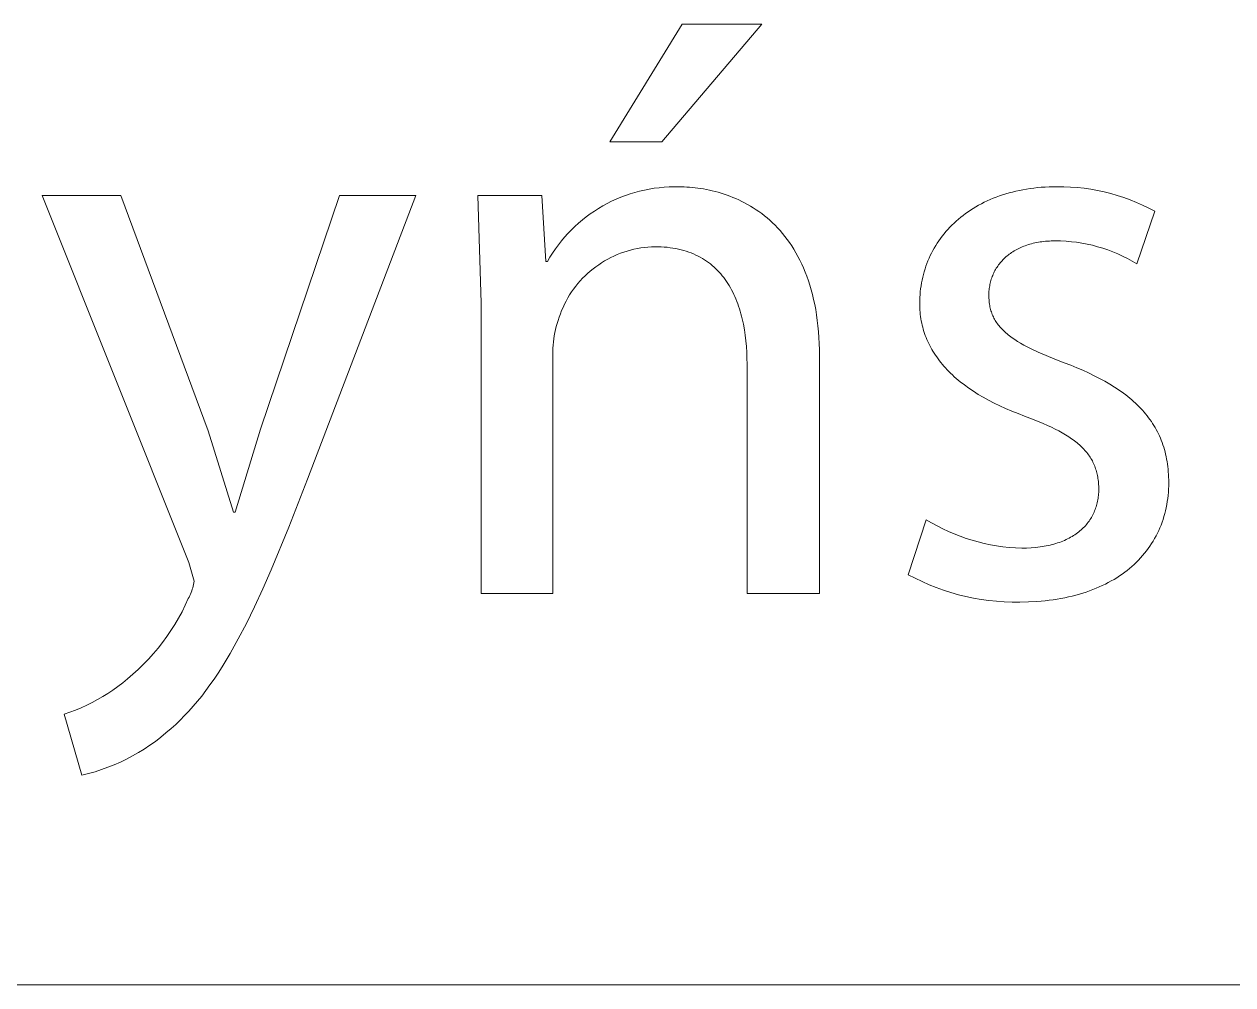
# Model space of a CAD drawing. Header units: millimetres. Extents: x 373 to 3451, y -552 to 1598.
# Drawn here: x 3000.11 to 3045.42, y -551.92 to -515.91 of the extents above; entities that cross this region are included whole.
import ezdxf

# ---------------------------------------------------------------- set-up
doc = ezdxf.new("R2010")
doc.units = ezdxf.units.MM
doc.header["$MEASUREMENT"] = 0
doc.layers.add('Domyślny', color=7, linetype='Continuous', true_color=0x000000)

msp = doc.modelspace()

# ---------------------------------------------------------------- linework, layer by layer
at = {"layer": 'Domyślny', "color": 18, "lineweight": 15, "true_color": 0x000000}
for p, q in [((3022.064, -520.318), (3024.78, -515.911)), ((3027.762, -515.911), (3024.011, -520.318)), ((3024.78, -515.911), (3027.762, -515.911)), ((3024.011, -520.318), (3022.064, -520.318)), ((3006.284, -536.091), (3000.78, -522.337)), ((3000.78, -522.337), (3003.732, -522.337)), ((3003.732, -522.337), (3007.001, -531.151)), ((3008.969, -531.089), (3011.931, -522.337)), ((3014.79, -522.337), (3010.732, -532.965)), ((3011.931, -522.337), (3014.79, -522.337)), ((3017.236, -526.375), (3017.113, -522.337)), ((3017.113, -522.337), (3019.512, -522.337)), ((3019.512, -522.337), (3019.665, -524.807)), ((3022.302, -522.472), (3022.473, -522.4)), ((3022.473, -522.4), (3022.647, -522.334)), ((3022.647, -522.334), (3022.823, -522.273)), ((3022.823, -522.273), (3023.001, -522.219)), ((3023.001, -522.219), (3023.181, -522.171)), ((3023.181, -522.171), (3023.362, -522.129)), ((3023.362, -522.129), (3023.545, -522.093)), ((3023.545, -522.093), (3023.729, -522.063)), ((3023.729, -522.063), (3023.913, -522.04)), ((3023.913, -522.04), (3024.099, -522.023)), ((3024.099, -522.023), (3024.284, -522.012)), ((3024.284, -522.012), (3024.47, -522.007)), ((3024.47, -522.007), (3024.657, -522.009)), ((3024.657, -522.009), (3024.754, -522.01)), ((3024.754, -522.01), (3024.853, -522.013)), ((3024.853, -522.013), (3024.953, -522.017)), ((3024.953, -522.017), (3025.055, -522.024)), ((3025.055, -522.024), (3025.158, -522.033)), ((3025.158, -522.033), (3025.263, -522.043)), ((3025.263, -522.043), (3025.368, -522.056)), ((3025.368, -522.056), (3025.474, -522.072)), ((3025.474, -522.072), (3025.582, -522.089)), ((3025.582, -522.089), (3025.69, -522.109)), ((3025.69, -522.109), (3025.798, -522.131)), ((3025.798, -522.131), (3025.908, -522.156)), ((3025.908, -522.156), (3026.017, -522.183)), ((3026.017, -522.183), (3026.128, -522.213)), ((3026.128, -522.213), (3026.238, -522.246)), ((3026.238, -522.246), (3026.349, -522.281)), ((3026.349, -522.281), (3026.46, -522.319)), ((3026.46, -522.319), (3026.57, -522.36)), ((3026.57, -522.36), (3026.681, -522.403)), ((3026.681, -522.403), (3026.791, -522.45)), ((3036.323, -522.486), (3036.436, -522.438)), ((3036.436, -522.438), (3036.552, -522.393)), ((3036.552, -522.393), (3036.669, -522.35)), ((3036.669, -522.35), (3036.789, -522.31)), ((3036.789, -522.31), (3036.911, -522.271)), ((3036.911, -522.271), (3037.035, -522.236)), ((3037.035, -522.236), (3037.161, -522.202)), ((3037.161, -522.202), (3037.289, -522.171)), ((3037.289, -522.171), (3037.419, -522.143)), ((3037.419, -522.143), (3037.551, -522.117)), ((3037.551, -522.117), (3037.685, -522.093)), ((3037.685, -522.093), (3037.821, -522.073)), ((3037.821, -522.073), (3037.958, -522.055)), ((3037.958, -522.055), (3038.098, -522.039)), ((3038.098, -522.039), (3038.24, -522.027)), ((3038.24, -522.027), (3038.384, -522.017)), ((3038.384, -522.017), (3038.53, -522.009)), ((3038.53, -522.009), (3038.677, -522.005)), ((3038.677, -522.005), (3038.827, -522.004)), ((3038.827, -522.004), (3039.082, -522.006)), ((3039.082, -522.006), (3039.336, -522.017)), ((3039.336, -522.017), (3039.591, -522.036)), ((3039.591, -522.036), (3039.844, -522.064)), ((3039.844, -522.064), (3040.096, -522.101)), ((3040.096, -522.101), (3040.347, -522.146)), ((3040.347, -522.146), (3040.596, -522.2)), ((3040.596, -522.2), (3040.844, -522.262)), ((3040.844, -522.262), (3041.089, -522.332)), ((3041.089, -522.332), (3041.331, -522.411)), ((3041.331, -522.411), (3041.571, -522.498)), ((3021.485, -522.917), (3021.642, -522.817)), ((3021.642, -522.817), (3021.803, -522.722)), ((3021.803, -522.722), (3021.966, -522.633)), ((3021.966, -522.633), (3022.132, -522.55)), ((3022.132, -522.55), (3022.302, -522.472)), ((3026.791, -522.45), (3026.901, -522.5)), ((3026.901, -522.5), (3027.011, -522.553)), ((3027.011, -522.553), (3027.12, -522.609)), ((3027.12, -522.609), (3027.229, -522.668)), ((3027.229, -522.668), (3027.337, -522.73)), ((3027.337, -522.73), (3027.444, -522.796)), ((3027.444, -522.796), (3027.55, -522.865)), ((3027.55, -522.865), (3027.655, -522.937)), ((3035.495, -522.943), (3035.591, -522.879)), ((3035.591, -522.879), (3035.689, -522.816)), ((3035.689, -522.816), (3035.789, -522.756)), ((3035.789, -522.756), (3035.891, -522.698)), ((3035.891, -522.698), (3035.996, -522.642)), ((3035.996, -522.642), (3036.103, -522.588)), ((3036.103, -522.588), (3036.212, -522.536)), ((3036.212, -522.536), (3036.323, -522.486)), ((3041.571, -522.498), (3041.807, -522.593)), ((3041.807, -522.593), (3042.041, -522.696)), ((3042.041, -522.696), (3042.27, -522.807)), ((3042.27, -522.807), (3042.496, -522.926)), ((3020.894, -523.368), (3021.036, -523.248)), ((3021.036, -523.248), (3021.182, -523.133)), ((3021.182, -523.133), (3021.332, -523.022)), ((3021.332, -523.022), (3021.485, -522.917)), ((3027.655, -522.937), (3027.759, -523.013)), ((3027.759, -523.013), (3027.862, -523.093)), ((3027.862, -523.093), (3027.963, -523.176)), ((3027.963, -523.176), (3028.063, -523.263)), ((3028.063, -523.263), (3028.162, -523.354)), ((3028.162, -523.354), (3028.259, -523.448)), ((3034.969, -523.368), (3035.051, -523.293)), ((3035.051, -523.293), (3035.135, -523.219)), ((3035.135, -523.219), (3035.222, -523.147)), ((3035.222, -523.147), (3035.311, -523.077)), ((3035.311, -523.077), (3035.402, -523.009)), ((3035.402, -523.009), (3035.495, -522.943)), ((3042.496, -522.926), (3041.819, -524.894)), ((3020.369, -523.895), (3020.494, -523.757)), ((3020.494, -523.757), (3020.623, -523.623)), ((3020.623, -523.623), (3020.756, -523.493)), ((3020.756, -523.493), (3020.894, -523.368)), ((3028.259, -523.448), (3028.354, -523.546)), ((3028.354, -523.546), (3028.447, -523.649)), ((3028.447, -523.649), (3028.539, -523.755)), ((3028.539, -523.755), (3028.628, -523.865)), ((3034.529, -523.855), (3034.596, -523.77)), ((3034.596, -523.77), (3034.666, -523.686)), ((3034.666, -523.686), (3034.738, -523.604)), ((3034.738, -523.604), (3034.813, -523.524)), ((3034.813, -523.524), (3034.89, -523.445)), ((3034.89, -523.445), (3034.969, -523.368)), ((3020.025, -524.335), (3020.135, -524.184)), ((3020.135, -524.184), (3020.249, -524.038)), ((3020.249, -524.038), (3020.369, -523.895)), ((3023.623, -524.258), (3023.491, -524.267)), ((3023.755, -524.253), (3023.623, -524.258)), ((3023.874, -524.255), (3023.755, -524.253)), ((3023.99, -524.259), (3023.874, -524.255)), ((3024.104, -524.266), (3023.99, -524.259)), ((3028.628, -523.865), (3028.716, -523.98)), ((3028.716, -523.98), (3028.801, -524.098)), ((3028.801, -524.098), (3028.884, -524.221)), ((3028.884, -524.221), (3028.964, -524.348)), ((3034.229, -524.302), (3034.284, -524.21)), ((3034.284, -524.21), (3034.341, -524.119)), ((3034.341, -524.119), (3034.401, -524.029)), ((3034.401, -524.029), (3034.464, -523.941)), ((3034.464, -523.941), (3034.529, -523.855)), ((3037.528, -524.258), (3037.475, -524.281)), ((3037.584, -524.236), (3037.528, -524.258)), ((3037.64, -524.215), (3037.584, -524.236)), ((3037.697, -524.195), (3037.64, -524.215)), ((3037.756, -524.176), (3037.697, -524.195)), ((3037.815, -524.158), (3037.756, -524.176)), ((3037.876, -524.141), (3037.815, -524.158)), ((3037.938, -524.125), (3037.876, -524.141)), ((3038.001, -524.111), (3037.938, -524.125)), ((3038.065, -524.098), (3038.001, -524.111)), ((3038.13, -524.086), (3038.065, -524.098)), ((3038.196, -524.075), (3038.13, -524.086)), ((3038.263, -524.065), (3038.196, -524.075)), ((3038.332, -524.057), (3038.263, -524.065)), ((3038.401, -524.05), (3038.332, -524.057)), ((3038.472, -524.044), (3038.401, -524.05)), ((3038.544, -524.039), (3038.472, -524.044)), ((3038.616, -524.036), (3038.544, -524.039)), ((3038.69, -524.034), (3038.616, -524.036)), ((3038.765, -524.033), (3038.69, -524.034)), ((3038.966, -524.036), (3038.765, -524.033)), ((3039.167, -524.047), (3038.966, -524.036)), ((3039.367, -524.064), (3039.167, -524.047)), ((3039.566, -524.088), (3039.367, -524.064)), ((3039.765, -524.119), (3039.566, -524.088)), ((3039.962, -524.156), (3039.765, -524.119)), ((3040.158, -524.201), (3039.962, -524.156)), ((3040.352, -524.252), (3040.158, -524.201)), ((3040.544, -524.31), (3040.352, -524.252)), ((3019.727, -524.807), (3019.821, -524.646)), ((3019.821, -524.646), (3019.92, -524.489)), ((3019.92, -524.489), (3020.025, -524.335)), ((3022.102, -524.659), (3021.985, -524.72)), ((3022.221, -524.602), (3022.102, -524.659)), ((3022.342, -524.549), (3022.221, -524.602)), ((3022.465, -524.5), (3022.342, -524.549)), ((3022.589, -524.456), (3022.465, -524.5)), ((3022.715, -524.416), (3022.589, -524.456)), ((3022.842, -524.38), (3022.715, -524.416)), ((3022.97, -524.349), (3022.842, -524.38)), ((3023.099, -524.322), (3022.97, -524.349)), ((3023.229, -524.299), (3023.099, -524.322)), ((3023.36, -524.281), (3023.229, -524.299)), ((3023.491, -524.267), (3023.36, -524.281)), ((3024.216, -524.276), (3024.104, -524.266)), ((3024.325, -524.289), (3024.216, -524.276)), ((3024.432, -524.305), (3024.325, -524.289)), ((3024.536, -524.323), (3024.432, -524.305)), ((3024.639, -524.344), (3024.536, -524.323)), ((3024.739, -524.368), (3024.639, -524.344)), ((3024.836, -524.394), (3024.739, -524.368)), ((3024.932, -524.423), (3024.836, -524.394)), ((3025.025, -524.455), (3024.932, -524.423)), ((3025.116, -524.488), (3025.025, -524.455)), ((3025.204, -524.525), (3025.116, -524.488)), ((3025.291, -524.564), (3025.204, -524.525)), ((3025.375, -524.605), (3025.291, -524.564)), ((3025.457, -524.648), (3025.375, -524.605)), ((3025.537, -524.694), (3025.457, -524.648)), ((3025.615, -524.742), (3025.537, -524.694)), ((3028.964, -524.348), (3029.042, -524.479)), ((3029.042, -524.479), (3029.118, -524.615)), ((3029.118, -524.615), (3029.19, -524.756)), ((3033.992, -524.783), (3034.035, -524.684)), ((3034.035, -524.684), (3034.079, -524.587)), ((3034.079, -524.587), (3034.127, -524.491)), ((3034.127, -524.491), (3034.176, -524.396)), ((3034.176, -524.396), (3034.229, -524.302)), ((3036.84, -524.705), (3036.803, -524.742)), ((3036.878, -524.669), (3036.84, -524.705)), ((3036.917, -524.634), (3036.878, -524.669)), ((3036.957, -524.6), (3036.917, -524.634)), ((3036.998, -524.566), (3036.957, -524.6)), ((3037.04, -524.533), (3036.998, -524.566)), ((3037.084, -524.502), (3037.04, -524.533)), ((3037.129, -524.471), (3037.084, -524.502)), ((3037.175, -524.441), (3037.129, -524.471)), ((3037.222, -524.412), (3037.175, -524.441)), ((3037.27, -524.384), (3037.222, -524.412)), ((3037.319, -524.357), (3037.27, -524.384)), ((3037.37, -524.33), (3037.319, -524.357)), ((3037.422, -524.305), (3037.37, -524.33)), ((3037.475, -524.281), (3037.422, -524.305)), ((3040.734, -524.374), (3040.544, -524.31)), ((3040.922, -524.445), (3040.734, -524.374)), ((3041.108, -524.522), (3040.922, -524.445)), ((3041.29, -524.606), (3041.108, -524.522)), ((3041.47, -524.696), (3041.29, -524.606)), ((3041.646, -524.792), (3041.47, -524.696)), ((3019.665, -524.807), (3019.727, -524.807)), ((3021.333, -525.166), (3021.234, -525.253)), ((3021.435, -525.083), (3021.333, -525.166)), ((3021.54, -525.003), (3021.435, -525.083)), ((3021.648, -524.926), (3021.54, -525.003)), ((3021.758, -524.854), (3021.648, -524.926)), ((3021.87, -524.785), (3021.758, -524.854)), ((3021.985, -524.72), (3021.87, -524.785)), ((3025.691, -524.792), (3025.615, -524.742)), ((3025.765, -524.845), (3025.691, -524.792)), ((3025.836, -524.9), (3025.765, -524.845)), ((3025.906, -524.956), (3025.836, -524.9)), ((3025.973, -525.015), (3025.906, -524.956)), ((3026.039, -525.076), (3025.973, -525.015)), ((3026.102, -525.139), (3026.039, -525.076)), ((3026.164, -525.204), (3026.102, -525.139)), ((3029.19, -524.756), (3029.26, -524.901)), ((3029.26, -524.901), (3029.327, -525.05)), ((3029.327, -525.05), (3029.391, -525.204)), ((3033.85, -525.189), (3033.882, -525.086)), ((3033.882, -525.086), (3033.916, -524.984)), ((3033.916, -524.984), (3033.953, -524.883)), ((3033.953, -524.883), (3033.992, -524.783)), ((3036.504, -525.148), (3036.48, -525.192)), ((3036.528, -525.104), (3036.504, -525.148)), ((3036.554, -525.061), (3036.528, -525.104)), ((3036.581, -525.019), (3036.554, -525.061)), ((3036.609, -524.977), (3036.581, -525.019)), ((3036.638, -524.936), (3036.609, -524.977)), ((3036.669, -524.896), (3036.638, -524.936)), ((3036.701, -524.856), (3036.669, -524.896)), ((3036.734, -524.817), (3036.701, -524.856)), ((3036.768, -524.779), (3036.734, -524.817)), ((3036.803, -524.742), (3036.768, -524.779)), ((3041.819, -524.894), (3041.646, -524.792)), ((3020.955, -525.534), (3020.868, -525.634)), ((3021.044, -525.437), (3020.955, -525.534)), ((3021.137, -525.344), (3021.044, -525.437)), ((3021.234, -525.253), (3021.137, -525.344)), ((3026.224, -525.271), (3026.164, -525.204)), ((3026.281, -525.34), (3026.224, -525.271)), ((3026.337, -525.411), (3026.281, -525.34)), ((3026.391, -525.483), (3026.337, -525.411)), ((3026.442, -525.558), (3026.391, -525.483)), ((3026.492, -525.634), (3026.442, -525.558)), ((3029.391, -525.204), (3029.452, -525.363)), ((3029.452, -525.363), (3029.51, -525.527)), ((3029.51, -525.527), (3029.564, -525.695)), ((3033.732, -525.718), (3033.75, -525.61)), ((3033.75, -525.61), (3033.771, -525.503)), ((3033.771, -525.503), (3033.795, -525.397)), ((3033.795, -525.397), (3033.821, -525.293)), ((3033.821, -525.293), (3033.85, -525.189)), ((3036.327, -525.615), (3036.316, -525.664)), ((3036.339, -525.566), (3036.327, -525.615)), ((3036.352, -525.517), (3036.339, -525.566)), ((3036.367, -525.469), (3036.352, -525.517)), ((3036.382, -525.422), (3036.367, -525.469)), ((3036.4, -525.375), (3036.382, -525.422)), ((3036.418, -525.328), (3036.4, -525.375)), ((3036.438, -525.283), (3036.418, -525.328)), ((3036.458, -525.237), (3036.438, -525.283)), ((3036.48, -525.192), (3036.458, -525.237)), ((3020.558, -526.061), (3020.49, -526.174)), ((3020.63, -525.95), (3020.558, -526.061)), ((3020.706, -525.842), (3020.63, -525.95)), ((3020.785, -525.736), (3020.706, -525.842)), ((3020.868, -525.634), (3020.785, -525.736)), ((3026.541, -525.711), (3026.492, -525.634)), ((3026.587, -525.791), (3026.541, -525.711)), ((3026.631, -525.872), (3026.587, -525.791)), ((3026.674, -525.955), (3026.631, -525.872)), ((3026.715, -526.039), (3026.674, -525.955)), ((3026.754, -526.125), (3026.715, -526.039)), ((3029.564, -525.695), (3029.615, -525.868)), ((3029.615, -525.868), (3029.662, -526.047)), ((3029.662, -526.047), (3029.706, -526.23)), ((3033.687, -526.156), (3033.694, -526.046)), ((3033.694, -526.046), (3033.704, -525.936)), ((3033.704, -525.936), (3033.717, -525.826)), ((3033.717, -525.826), (3033.732, -525.718)), ((3036.277, -525.968), (3036.275, -526.02)), ((3036.275, -526.02), (3036.275, -526.073)), ((3036.275, -526.073), (3036.275, -526.13)), ((3036.28, -525.917), (3036.277, -525.968)), ((3036.285, -525.866), (3036.28, -525.917)), ((3036.291, -525.815), (3036.285, -525.866)), ((3036.298, -525.764), (3036.291, -525.815)), ((3036.306, -525.714), (3036.298, -525.764)), ((3036.316, -525.664), (3036.306, -525.714)), ((3017.236, -537.249), (3017.236, -526.375)), ((3020.31, -526.526), (3020.257, -526.647)), ((3020.366, -526.406), (3020.31, -526.526)), ((3020.426, -526.289), (3020.366, -526.406)), ((3020.49, -526.174), (3020.426, -526.289)), ((3026.791, -526.212), (3026.754, -526.125)), ((3026.827, -526.301), (3026.791, -526.212)), ((3026.861, -526.391), (3026.827, -526.301)), ((3026.893, -526.483), (3026.861, -526.391)), ((3026.924, -526.576), (3026.893, -526.483)), ((3029.706, -526.23), (3029.746, -526.418)), ((3029.746, -526.418), (3029.783, -526.612)), ((3033.682, -526.38), (3033.683, -526.268)), ((3033.683, -526.463), (3033.682, -526.38)), ((3033.683, -526.268), (3033.687, -526.156)), ((3033.685, -526.546), (3033.683, -526.463)), ((3036.275, -526.13), (3036.277, -526.186)), ((3036.277, -526.186), (3036.281, -526.241)), ((3036.281, -526.241), (3036.285, -526.296)), ((3036.285, -526.296), (3036.291, -526.349)), ((3036.291, -526.349), (3036.298, -526.402)), ((3036.298, -526.402), (3036.307, -526.453)), ((3036.307, -526.453), (3036.316, -526.504)), ((3036.316, -526.504), (3036.327, -526.554)), ((3020.166, -526.895), (3020.127, -527.021)), ((3020.21, -526.77), (3020.166, -526.895)), ((3020.257, -526.647), (3020.21, -526.77)), ((3026.952, -526.67), (3026.924, -526.576)), ((3026.98, -526.765), (3026.952, -526.67)), ((3027.005, -526.862), (3026.98, -526.765)), ((3027.029, -526.96), (3027.005, -526.862)), ((3027.072, -527.159), (3027.029, -526.96)), ((3029.783, -526.612), (3029.815, -526.811)), ((3029.815, -526.811), (3029.844, -527.015)), ((3033.69, -526.629), (3033.685, -526.546)), ((3033.697, -526.711), (3033.69, -526.629)), ((3033.705, -526.792), (3033.697, -526.711)), ((3033.715, -526.873), (3033.705, -526.792)), ((3033.727, -526.954), (3033.715, -526.873)), ((3033.742, -527.034), (3033.727, -526.954)), ((3036.327, -526.554), (3036.34, -526.603)), ((3036.34, -526.603), (3036.354, -526.652)), ((3036.354, -526.652), (3036.369, -526.7)), ((3036.369, -526.7), (3036.385, -526.747)), ((3036.385, -526.747), (3036.403, -526.793)), ((3036.403, -526.793), (3036.422, -526.838)), ((3036.422, -526.838), (3036.443, -526.883)), ((3036.443, -526.883), (3036.465, -526.927)), ((3036.465, -526.927), (3036.488, -526.971)), ((3036.488, -526.971), (3036.513, -527.014)), ((3020.029, -527.359), (3020.004, -527.474)), ((3020.058, -527.245), (3020.029, -527.359)), ((3020.09, -527.132), (3020.058, -527.245)), ((3020.127, -527.021), (3020.09, -527.132)), ((3027.109, -527.363), (3027.072, -527.159)), ((3027.14, -527.571), (3027.109, -527.363)), ((3029.844, -527.015), (3029.868, -527.224)), ((3029.868, -527.224), (3029.888, -527.439)), ((3033.757, -527.113), (3033.742, -527.034)), ((3033.775, -527.193), (3033.757, -527.113)), ((3033.795, -527.271), (3033.775, -527.193)), ((3033.817, -527.349), (3033.795, -527.271)), ((3033.84, -527.427), (3033.817, -527.349)), ((3033.865, -527.504), (3033.84, -527.427)), ((3036.513, -527.014), (3036.539, -527.056)), ((3036.539, -527.056), (3036.566, -527.098)), ((3036.566, -527.098), (3036.595, -527.139)), ((3036.595, -527.139), (3036.625, -527.179)), ((3036.625, -527.179), (3036.656, -527.219)), ((3036.656, -527.219), (3036.689, -527.259)), ((3036.689, -527.259), (3036.723, -527.298)), ((3036.723, -527.298), (3036.759, -527.336)), ((3036.759, -527.336), (3036.796, -527.375)), ((3036.796, -527.375), (3036.835, -527.412)), ((3036.835, -527.412), (3036.875, -527.449)), ((3019.95, -527.822), (3019.94, -527.939)), ((3019.964, -527.705), (3019.95, -527.822)), ((3019.982, -527.589), (3019.964, -527.705)), ((3020.004, -527.474), (3019.982, -527.589)), ((3027.165, -527.782), (3027.14, -527.571)), ((3027.184, -527.997), (3027.165, -527.782)), ((3029.888, -527.439), (3029.904, -527.659)), ((3029.904, -527.659), (3029.915, -527.885)), ((3029.915, -527.885), (3029.922, -528.116)), ((3033.893, -527.581), (3033.865, -527.504)), ((3033.922, -527.657), (3033.893, -527.581)), ((3033.953, -527.732), (3033.922, -527.657)), ((3033.986, -527.807), (3033.953, -527.732)), ((3034.021, -527.882), (3033.986, -527.807)), ((3034.058, -527.955), (3034.021, -527.882)), ((3036.875, -527.449), (3036.916, -527.486)), ((3036.916, -527.486), (3036.959, -527.523)), ((3036.959, -527.523), (3037.003, -527.559)), ((3037.003, -527.559), (3037.049, -527.595)), ((3037.049, -527.595), (3037.096, -527.63)), ((3037.096, -527.63), (3037.144, -527.665)), ((3037.144, -527.665), (3037.245, -527.735)), ((3037.245, -527.735), (3037.353, -527.803)), ((3037.353, -527.803), (3037.466, -527.871)), ((3037.466, -527.871), (3037.584, -527.938)), ((3019.933, -528.056), (3019.931, -528.174)), ((3019.931, -528.174), (3019.932, -528.291)), ((3019.932, -528.291), (3019.932, -537.249)), ((3019.94, -527.939), (3019.933, -528.056)), ((3027.198, -528.216), (3027.184, -527.997)), ((3027.206, -528.437), (3027.198, -528.216)), ((3029.922, -528.116), (3029.924, -528.353)), ((3034.097, -528.029), (3034.058, -527.955)), ((3034.137, -528.102), (3034.097, -528.029)), ((3034.18, -528.174), (3034.137, -528.102)), ((3034.224, -528.246), (3034.18, -528.174)), ((3034.271, -528.317), (3034.224, -528.246)), ((3034.319, -528.387), (3034.271, -528.317)), ((3037.584, -527.938), (3037.709, -528.004)), ((3037.709, -528.004), (3037.84, -528.07)), ((3037.84, -528.07), (3038.119, -528.202)), ((3038.119, -528.202), (3038.423, -528.334)), ((3038.423, -528.334), (3038.751, -528.467)), ((3027.209, -528.66), (3027.206, -528.437)), ((3027.209, -537.249), (3027.209, -528.66)), ((3029.924, -528.353), (3029.924, -537.249)), ((3034.37, -528.457), (3034.319, -528.387)), ((3034.422, -528.527), (3034.37, -528.457)), ((3034.476, -528.596), (3034.422, -528.527)), ((3034.532, -528.664), (3034.476, -528.596)), ((3034.59, -528.732), (3034.532, -528.664)), ((3034.65, -528.799), (3034.59, -528.732)), ((3038.751, -528.467), (3039.103, -528.604)), ((3039.103, -528.604), (3039.343, -528.696)), ((3039.343, -528.696), (3039.575, -528.791)), ((3039.575, -528.791), (3039.799, -528.887)), ((3034.712, -528.865), (3034.65, -528.799)), ((3034.776, -528.931), (3034.712, -528.865)), ((3034.842, -528.996), (3034.776, -528.931)), ((3034.91, -529.061), (3034.842, -528.996)), ((3034.98, -529.125), (3034.91, -529.061)), ((3035.052, -529.188), (3034.98, -529.125)), ((3035.125, -529.251), (3035.052, -529.188)), ((3039.799, -528.887), (3040.016, -528.986)), ((3040.016, -528.986), (3040.226, -529.087)), ((3040.226, -529.087), (3040.428, -529.19)), ((3040.428, -529.19), (3040.622, -529.296)), ((3035.201, -529.313), (3035.125, -529.251)), ((3035.358, -529.436), (3035.201, -529.313)), ((3035.524, -529.555), (3035.358, -529.436)), ((3035.697, -529.673), (3035.524, -529.555)), ((3035.878, -529.787), (3035.697, -529.673)), ((3040.622, -529.296), (3040.809, -529.405)), ((3040.809, -529.405), (3040.988, -529.516)), ((3040.988, -529.516), (3041.16, -529.631)), ((3041.16, -529.631), (3041.325, -529.748)), ((3036.067, -529.899), (3035.878, -529.787)), ((3036.265, -530.008), (3036.067, -529.899)), ((3036.47, -530.114), (3036.265, -530.008)), ((3036.683, -530.218), (3036.47, -530.114)), ((3041.325, -529.748), (3041.404, -529.808)), ((3041.404, -529.808), (3041.482, -529.868)), ((3041.482, -529.868), (3041.557, -529.93)), ((3041.557, -529.93), (3041.631, -529.992)), ((3041.631, -529.992), (3041.703, -530.055)), ((3041.703, -530.055), (3041.773, -530.119)), ((3041.773, -530.119), (3041.841, -530.184)), ((3036.904, -530.318), (3036.683, -530.218)), ((3037.134, -530.416), (3036.904, -530.318)), ((3037.372, -530.511), (3037.134, -530.416)), ((3037.617, -530.602), (3037.372, -530.511)), ((3037.979, -530.741), (3037.617, -530.602)), ((3041.841, -530.184), (3041.907, -530.25)), ((3041.907, -530.25), (3041.971, -530.316)), ((3041.971, -530.316), (3042.033, -530.383)), ((3042.033, -530.383), (3042.094, -530.452)), ((3042.094, -530.452), (3042.152, -530.521)), ((3042.152, -530.521), (3042.209, -530.591)), ((3042.209, -530.591), (3042.264, -530.662)), ((3038.313, -530.879), (3037.979, -530.741)), ((3038.47, -530.949), (3038.313, -530.879)), ((3038.62, -531.018), (3038.47, -530.949)), ((3038.762, -531.089), (3038.62, -531.018)), ((3042.264, -530.662), (3042.316, -530.734)), ((3042.316, -530.734), (3042.367, -530.807)), ((3042.367, -530.807), (3042.416, -530.881)), ((3042.416, -530.881), (3042.463, -530.956)), ((3042.463, -530.956), (3042.509, -531.033)), ((3042.509, -531.033), (3042.552, -531.11)), ((3007.001, -531.151), (3007.954, -534.205)), ((3008.016, -534.205), (3008.969, -531.089)), ((3038.899, -531.16), (3038.762, -531.089)), ((3039.028, -531.232), (3038.899, -531.16)), ((3039.152, -531.304), (3039.028, -531.232)), ((3039.268, -531.378), (3039.152, -531.304)), ((3039.379, -531.453), (3039.268, -531.378)), ((3039.432, -531.49), (3039.379, -531.453)), ((3039.483, -531.529), (3039.432, -531.49)), ((3042.552, -531.11), (3042.593, -531.188)), ((3042.593, -531.188), (3042.633, -531.267)), ((3042.633, -531.267), (3042.67, -531.347)), ((3042.67, -531.347), (3042.706, -531.429)), ((3042.706, -531.429), (3042.74, -531.511)), ((3042.74, -531.511), (3042.771, -531.595)), ((3039.533, -531.567), (3039.483, -531.529)), ((3039.581, -531.606), (3039.533, -531.567)), ((3039.628, -531.645), (3039.581, -531.606)), ((3039.673, -531.684), (3039.628, -531.645)), ((3039.717, -531.724), (3039.673, -531.684)), ((3039.759, -531.764), (3039.717, -531.724)), ((3039.8, -531.805), (3039.759, -531.764)), ((3039.839, -531.846), (3039.8, -531.805)), ((3039.877, -531.888), (3039.839, -531.846)), ((3039.914, -531.93), (3039.877, -531.888)), ((3039.949, -531.972), (3039.914, -531.93)), ((3042.771, -531.595), (3042.801, -531.679)), ((3042.801, -531.679), (3042.829, -531.765)), ((3042.829, -531.765), (3042.855, -531.852)), ((3042.855, -531.852), (3042.879, -531.94)), ((3042.879, -531.94), (3042.901, -532.029)), ((3039.983, -532.015), (3039.949, -531.972)), ((3040.015, -532.059), (3039.983, -532.015)), ((3040.046, -532.103), (3040.015, -532.059)), ((3040.075, -532.147), (3040.046, -532.103)), ((3040.103, -532.192), (3040.075, -532.147)), ((3040.13, -532.238), (3040.103, -532.192)), ((3040.155, -532.284), (3040.13, -532.238)), ((3040.179, -532.331), (3040.155, -532.284)), ((3040.202, -532.378), (3040.179, -532.331)), ((3040.223, -532.426), (3040.202, -532.378)), ((3042.901, -532.029), (3042.922, -532.12)), ((3042.922, -532.12), (3042.94, -532.212)), ((3042.94, -532.212), (3042.957, -532.304)), ((3042.957, -532.304), (3042.971, -532.399)), ((3042.971, -532.399), (3042.984, -532.494)), ((3040.243, -532.475), (3040.223, -532.426)), ((3040.262, -532.524), (3040.243, -532.475)), ((3040.279, -532.574), (3040.262, -532.524)), ((3040.296, -532.624), (3040.279, -532.574)), ((3040.311, -532.676), (3040.296, -532.624)), ((3040.324, -532.728), (3040.311, -532.676)), ((3040.337, -532.78), (3040.324, -532.728)), ((3040.348, -532.834), (3040.337, -532.78)), ((3040.358, -532.888), (3040.348, -532.834)), ((3042.984, -532.494), (3042.994, -532.591)), ((3042.994, -532.591), (3043.003, -532.688)), ((3043.003, -532.688), (3043.01, -532.788)), ((3043.01, -532.788), (3043.015, -532.888)), ((3010.732, -532.965), (3010.028, -534.772)), ((3040.366, -532.943), (3040.358, -532.888)), ((3040.374, -532.998), (3040.366, -532.943)), ((3040.38, -533.055), (3040.374, -532.998)), ((3040.386, -533.112), (3040.38, -533.055)), ((3040.39, -533.17), (3040.386, -533.112)), ((3040.392, -533.229), (3040.39, -533.17)), ((3040.394, -533.289), (3040.392, -533.229)), ((3040.395, -533.349), (3040.394, -533.289)), ((3043.017, -533.215), (3043.012, -533.336)), ((3043.015, -532.888), (3043.017, -532.99)), ((3043.017, -532.99), (3043.018, -533.093)), ((3043.018, -533.093), (3043.017, -533.215)), ((3040.351, -533.794), (3040.361, -533.74)), ((3040.361, -533.74), (3040.37, -533.685)), ((3040.37, -533.685), (3040.378, -533.63)), ((3040.378, -533.63), (3040.384, -533.575)), ((3040.384, -533.575), (3040.389, -533.519)), ((3040.389, -533.519), (3040.392, -533.463)), ((3040.392, -533.463), (3040.394, -533.406)), ((3040.394, -533.406), (3040.395, -533.349)), ((3042.981, -533.691), (3042.965, -533.807)), ((3042.995, -533.574), (3042.981, -533.691)), ((3043.005, -533.455), (3042.995, -533.574)), ((3043.012, -533.336), (3043.005, -533.455)), ((3007.954, -534.205), (3008.016, -534.205)), ((3040.197, -534.257), (3040.22, -534.208)), ((3040.22, -534.208), (3040.241, -534.158)), ((3040.241, -534.158), (3040.261, -534.108)), ((3040.261, -534.108), (3040.279, -534.057)), ((3040.279, -534.057), (3040.297, -534.005)), ((3040.297, -534.005), (3040.312, -533.953)), ((3040.312, -533.953), (3040.327, -533.901)), ((3040.327, -533.901), (3040.34, -533.848)), ((3040.34, -533.848), (3040.351, -533.794)), ((3042.898, -534.148), (3042.87, -534.259)), ((3042.923, -534.036), (3042.898, -534.148)), ((3042.946, -533.922), (3042.923, -534.036)), ((3042.965, -533.807), (3042.946, -533.922)), ((3033.251, -536.547), (3033.928, -534.487)), ((3033.928, -534.487), (3034.13, -534.608)), ((3034.13, -534.608), (3034.337, -534.722)), ((3039.893, -534.711), (3039.93, -534.669)), ((3039.93, -534.669), (3039.965, -534.626)), ((3039.965, -534.626), (3039.999, -534.582)), ((3039.999, -534.582), (3040.032, -534.538)), ((3040.032, -534.538), (3040.063, -534.493)), ((3040.063, -534.493), (3040.092, -534.447)), ((3040.092, -534.447), (3040.121, -534.401)), ((3040.121, -534.401), (3040.148, -534.353)), ((3040.148, -534.353), (3040.173, -534.306)), ((3040.173, -534.306), (3040.197, -534.257)), ((3042.769, -534.584), (3042.73, -534.689)), ((3042.806, -534.477), (3042.769, -534.584)), ((3042.84, -534.369), (3042.806, -534.477)), ((3042.87, -534.259), (3042.84, -534.369)), ((3010.028, -534.772), (3009.37, -536.361)), ((3034.337, -534.722), (3034.547, -534.829)), ((3034.547, -534.829), (3034.761, -534.929)), ((3034.761, -534.929), (3034.978, -535.022)), ((3034.978, -535.022), (3035.198, -535.108)), ((3035.198, -535.108), (3035.42, -535.187)), ((3039.339, -535.147), (3039.393, -535.116)), ((3039.393, -535.116), (3039.446, -535.084)), ((3039.446, -535.084), (3039.497, -535.05)), ((3039.497, -535.05), (3039.547, -535.016)), ((3039.547, -535.016), (3039.595, -534.981)), ((3039.595, -534.981), (3039.642, -534.945)), ((3039.642, -534.945), (3039.688, -534.908)), ((3039.688, -534.908), (3039.731, -534.87)), ((3039.731, -534.87), (3039.774, -534.832)), ((3039.774, -534.832), (3039.815, -534.792)), ((3039.815, -534.792), (3039.855, -534.752)), ((3039.855, -534.752), (3039.893, -534.711)), ((3042.545, -535.096), (3042.491, -535.194)), ((3042.595, -534.996), (3042.545, -535.096)), ((3042.643, -534.895), (3042.595, -534.996)), ((3042.688, -534.793), (3042.643, -534.895)), ((3042.73, -534.689), (3042.688, -534.793)), ((3035.42, -535.187), (3035.645, -535.258)), ((3035.645, -535.258), (3035.872, -535.322)), ((3035.872, -535.322), (3036.102, -535.378)), ((3036.102, -535.378), (3036.333, -535.426)), ((3036.333, -535.426), (3036.565, -535.467)), ((3036.565, -535.467), (3036.799, -535.5)), ((3036.799, -535.5), (3037.033, -535.525)), ((3037.033, -535.525), (3037.269, -535.543)), ((3037.269, -535.543), (3037.505, -535.553)), ((3037.505, -535.553), (3037.686, -535.55)), ((3037.686, -535.55), (3037.861, -535.541)), ((3037.861, -535.541), (3038.031, -535.527)), ((3038.031, -535.527), (3038.113, -535.518)), ((3038.113, -535.518), (3038.194, -535.508)), ((3038.194, -535.508), (3038.273, -535.496)), ((3038.273, -535.496), (3038.351, -535.483)), ((3038.351, -535.483), (3038.427, -535.469)), ((3038.427, -535.469), (3038.502, -535.454)), ((3038.502, -535.454), (3038.575, -535.437)), ((3038.575, -535.437), (3038.647, -535.419)), ((3038.647, -535.419), (3038.717, -535.4)), ((3038.717, -535.4), (3038.786, -535.38)), ((3038.786, -535.38), (3038.854, -535.358)), ((3038.854, -535.358), (3038.92, -535.336)), ((3038.92, -535.336), (3038.984, -535.312)), ((3038.984, -535.312), (3039.047, -535.287)), ((3039.047, -535.287), (3039.108, -535.261)), ((3039.108, -535.261), (3039.168, -535.234)), ((3039.168, -535.234), (3039.227, -535.206)), ((3039.227, -535.206), (3039.284, -535.177)), ((3039.284, -535.177), (3039.339, -535.147)), ((3042.25, -535.569), (3042.183, -535.659)), ((3042.315, -535.477), (3042.25, -535.569)), ((3042.376, -535.384), (3042.315, -535.477)), ((3042.435, -535.29), (3042.376, -535.384)), ((3042.491, -535.194), (3042.435, -535.29)), ((3041.889, -536), (3041.808, -536.081)), ((3041.966, -535.917), (3041.889, -536)), ((3042.041, -535.833), (3041.966, -535.917)), ((3042.114, -535.747), (3042.041, -535.833)), ((3042.183, -535.659), (3042.114, -535.747)), ((3006.478, -536.788), (3006.284, -536.091)), ((3009.37, -536.361), (3009.054, -537.079)), ((3041.367, -536.457), (3041.272, -536.527)), ((3041.461, -536.386), (3041.367, -536.457)), ((3041.552, -536.312), (3041.461, -536.386)), ((3041.64, -536.237), (3041.552, -536.312)), ((3041.725, -536.16), (3041.64, -536.237)), ((3041.808, -536.081), (3041.725, -536.16)), ((3006.443, -536.974), (3006.457, -536.912)), ((3006.457, -536.912), (3006.469, -536.85)), ((3006.469, -536.85), (3006.478, -536.788)), ((3033.508, -536.682), (3033.251, -536.547)), ((3033.77, -536.807), (3033.508, -536.682)), ((3034.036, -536.924), (3033.77, -536.807)), ((3034.305, -537.031), (3034.036, -536.924)), ((3040.643, -536.901), (3040.529, -536.956)), ((3040.754, -536.844), (3040.643, -536.901)), ((3040.862, -536.784), (3040.754, -536.844)), ((3040.969, -536.723), (3040.862, -536.784)), ((3041.072, -536.66), (3040.969, -536.723)), ((3041.173, -536.594), (3041.072, -536.66)), ((3041.272, -536.527), (3041.173, -536.594)), ((3006.263, -537.444), (3006.292, -537.388)), ((3006.292, -537.388), (3006.32, -537.331)), ((3006.32, -537.331), (3006.345, -537.273)), ((3006.345, -537.273), (3006.369, -537.215)), ((3006.369, -537.215), (3006.39, -537.155)), ((3006.39, -537.155), (3006.41, -537.095)), ((3006.41, -537.095), (3006.428, -537.035)), ((3006.428, -537.035), (3006.443, -536.974)), ((3009.054, -537.079), (3008.744, -537.75)), ((3019.932, -537.249), (3017.236, -537.249)), ((3029.924, -537.249), (3027.209, -537.249)), ((3034.579, -537.129), (3034.305, -537.031)), ((3034.855, -537.218), (3034.579, -537.129)), ((3035.134, -537.297), (3034.855, -537.218)), ((3035.416, -537.366), (3035.134, -537.297)), ((3035.7, -537.425), (3035.416, -537.366)), ((3039.261, -537.382), (3039.121, -537.412)), ((3039.399, -537.35), (3039.261, -537.382)), ((3039.534, -537.316), (3039.399, -537.35)), ((3039.667, -537.279), (3039.534, -537.316)), ((3039.797, -537.239), (3039.667, -537.279)), ((3039.925, -537.198), (3039.797, -537.239)), ((3040.051, -537.154), (3039.925, -537.198)), ((3040.174, -537.108), (3040.051, -537.154)), ((3040.295, -537.059), (3040.174, -537.108)), ((3040.413, -537.009), (3040.295, -537.059)), ((3040.529, -536.956), (3040.413, -537.009)), ((3006.027, -537.935), (3006.149, -537.691)), ((3006.149, -537.691), (3006.263, -537.444)), ((3008.744, -537.75), (3008.439, -538.375)), ((3035.986, -537.475), (3035.7, -537.425)), ((3036.274, -537.514), (3035.986, -537.475)), ((3036.563, -537.543), (3036.274, -537.514)), ((3036.852, -537.563), (3036.563, -537.543)), ((3037.143, -537.572), (3036.852, -537.563)), ((3037.433, -537.572), (3037.143, -537.572)), ((3037.76, -537.566), (3037.433, -537.572)), ((3038.078, -537.55), (3037.76, -537.566)), ((3038.234, -537.538), (3038.078, -537.55)), ((3038.388, -537.523), (3038.234, -537.538)), ((3038.539, -537.506), (3038.388, -537.523)), ((3038.688, -537.486), (3038.539, -537.506)), ((3038.835, -537.464), (3038.688, -537.486)), ((3038.979, -537.439), (3038.835, -537.464)), ((3039.121, -537.412), (3038.979, -537.439)), ((3005.759, -538.41), (3005.897, -538.175)), ((3005.897, -538.175), (3006.027, -537.935)), ((3005.46, -538.865), (3005.613, -538.64)), ((3005.613, -538.64), (3005.759, -538.41)), ((3008.439, -538.375), (3008.136, -538.957)), ((3005.13, -539.3), (3005.298, -539.085)), ((3005.298, -539.085), (3005.46, -538.865)), ((3008.136, -538.957), (3007.835, -539.497)), ((3004.772, -539.711), (3004.955, -539.508)), ((3004.955, -539.508), (3005.13, -539.3)), ((3007.835, -539.497), (3007.684, -539.752)), ((3004.185, -540.28), (3004.387, -540.097)), ((3004.387, -540.097), (3004.583, -539.907)), ((3004.583, -539.907), (3004.772, -539.711)), ((3007.533, -539.998), (3007.381, -540.235)), ((3007.684, -539.752), (3007.533, -539.998)), ((3003.802, -540.601), (3003.978, -540.457)), ((3003.978, -540.457), (3004.185, -540.28)), ((3007.229, -540.463), (3007.075, -540.682)), ((3007.381, -540.235), (3007.229, -540.463)), ((3003.054, -541.118), (3003.247, -540.998)), ((3003.247, -540.998), (3003.436, -540.872)), ((3003.436, -540.872), (3003.621, -540.739)), ((3003.621, -540.739), (3003.802, -540.601)), ((3006.921, -540.893), (3006.765, -541.096)), ((3007.075, -540.682), (3006.921, -540.893)), ((3002.247, -541.536), (3002.454, -541.441)), ((3002.454, -541.441), (3002.657, -541.34)), ((3002.657, -541.34), (3002.858, -541.232)), ((3002.858, -541.232), (3003.054, -541.118)), ((3006.448, -541.478), (3006.287, -541.658)), ((3006.607, -541.291), (3006.448, -541.478)), ((3006.765, -541.096), (3006.607, -541.291)), ((3001.61, -541.779), (3001.825, -541.705)), ((3002.276, -544.064), (3001.61, -541.779)), ((3001.825, -541.705), (3002.037, -541.624)), ((3002.037, -541.624), (3002.247, -541.536)), ((3006.123, -541.832), (3005.957, -541.998)), ((3006.287, -541.658), (3006.123, -541.832)), ((3005.617, -542.312), (3005.426, -542.48)), ((3005.789, -542.158), (3005.617, -542.312)), ((3005.957, -541.998), (3005.789, -542.158)), ((3005.028, -542.795), (3004.821, -542.943)), ((3005.23, -542.641), (3005.028, -542.795)), ((3005.426, -542.48), (3005.23, -542.641)), ((3004.392, -543.216), (3004.171, -543.342)), ((3004.609, -543.083), (3004.392, -543.216)), ((3004.821, -542.943), (3004.609, -543.083)), ((3003.484, -543.673), (3003.248, -543.768)), ((3003.717, -543.571), (3003.484, -543.673)), ((3003.946, -543.46), (3003.717, -543.571)), ((3004.171, -543.342), (3003.946, -543.46)), ((3002.523, -544.003), (3002.276, -544.064)), ((3002.767, -543.933), (3002.523, -544.003)), ((3003.009, -543.854), (3002.767, -543.933)), ((3003.248, -543.768), (3003.009, -543.854)), ((3447.834, -551.922), (373.001, -551.922)), ((3447.834, -551.922), (2287.646, -551.922))]:
    msp.add_line(p, q, dxfattribs=at)

doc.saveas('drawing.dxf')
